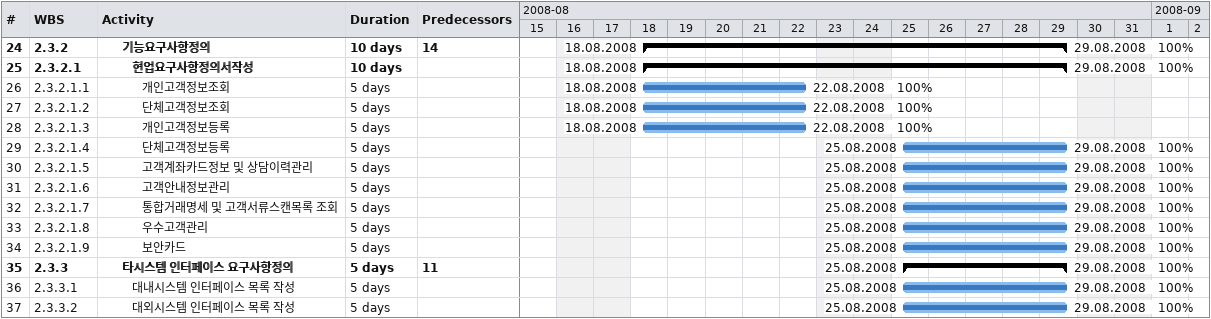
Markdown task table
| ID | WBS | Task | Duration | Start | Finish | Predecessors | % complete |
|---|---|---|---|---|---|---|---|
| 24 | 2.3.2 | **기능요구사항정의** | 10d | 2008-08-18 | 2008-08-29 | 14 | 100 |
| 25 | 2.3.2.1 | **현업요구사항정의서작성** | 10d | 2008-08-18 | 2008-08-29 |  | 100 |
| 26 | 2.3.2.1.1 | 개인고객정보조회 | 5d | 2008-08-18 | 2008-08-22 |  | 100 |
| 27 | 2.3.2.1.2 | 단체고객정보조회 | 5d | 2008-08-18 | 2008-08-22 |  | 100 |
| 28 | 2.3.2.1.3 | 개인고객정보등록 | 5d | 2008-08-18 | 2008-08-22 |  | 100 |
| 29 | 2.3.2.1.4 | 단체고객정보등록 | 5d | 2008-08-25 | 2008-08-29 |  | 100 |
| 30 | 2.3.2.1.5 | 고객계좌카드정보 및 상담이력관리 | 5d | 2008-08-25 | 2008-08-29 |  | 100 |
| 31 | 2.3.2.1.6 | 고객안내정보관리 | 5d | 2008-08-25 | 2008-08-29 |  | 100 |
| 32 | 2.3.2.1.7 | 통합거래명세 및 고객서류스캔목록 조회 | 5d | 2008-08-25 | 2008-08-29 |  | 100 |
| 33 | 2.3.2.1.8 | 우수고객관리 | 5d | 2008-08-25 | 2008-08-29 |  | 100 |
| 34 | 2.3.2.1.9 | 보안카드 | 5d | 2008-08-25 | 2008-08-29 |  | 100 |
| 35 | 2.3.3 | **타시스템 인터페이스 요구사항정의** | 5d | 2008-08-25 | 2008-08-29 | 11 | 100 |
| 36 | 2.3.3.1 | 대내시스템 인터페이스 목록 작성 | 5d | 2008-08-25 | 2008-08-29 |  | 100 |
| 37 | 2.3.3.2 | 대외시스템 인터페이스 목록 작성 | 5d | 2008-08-25 | 2008-08-29 |  | 100 |
